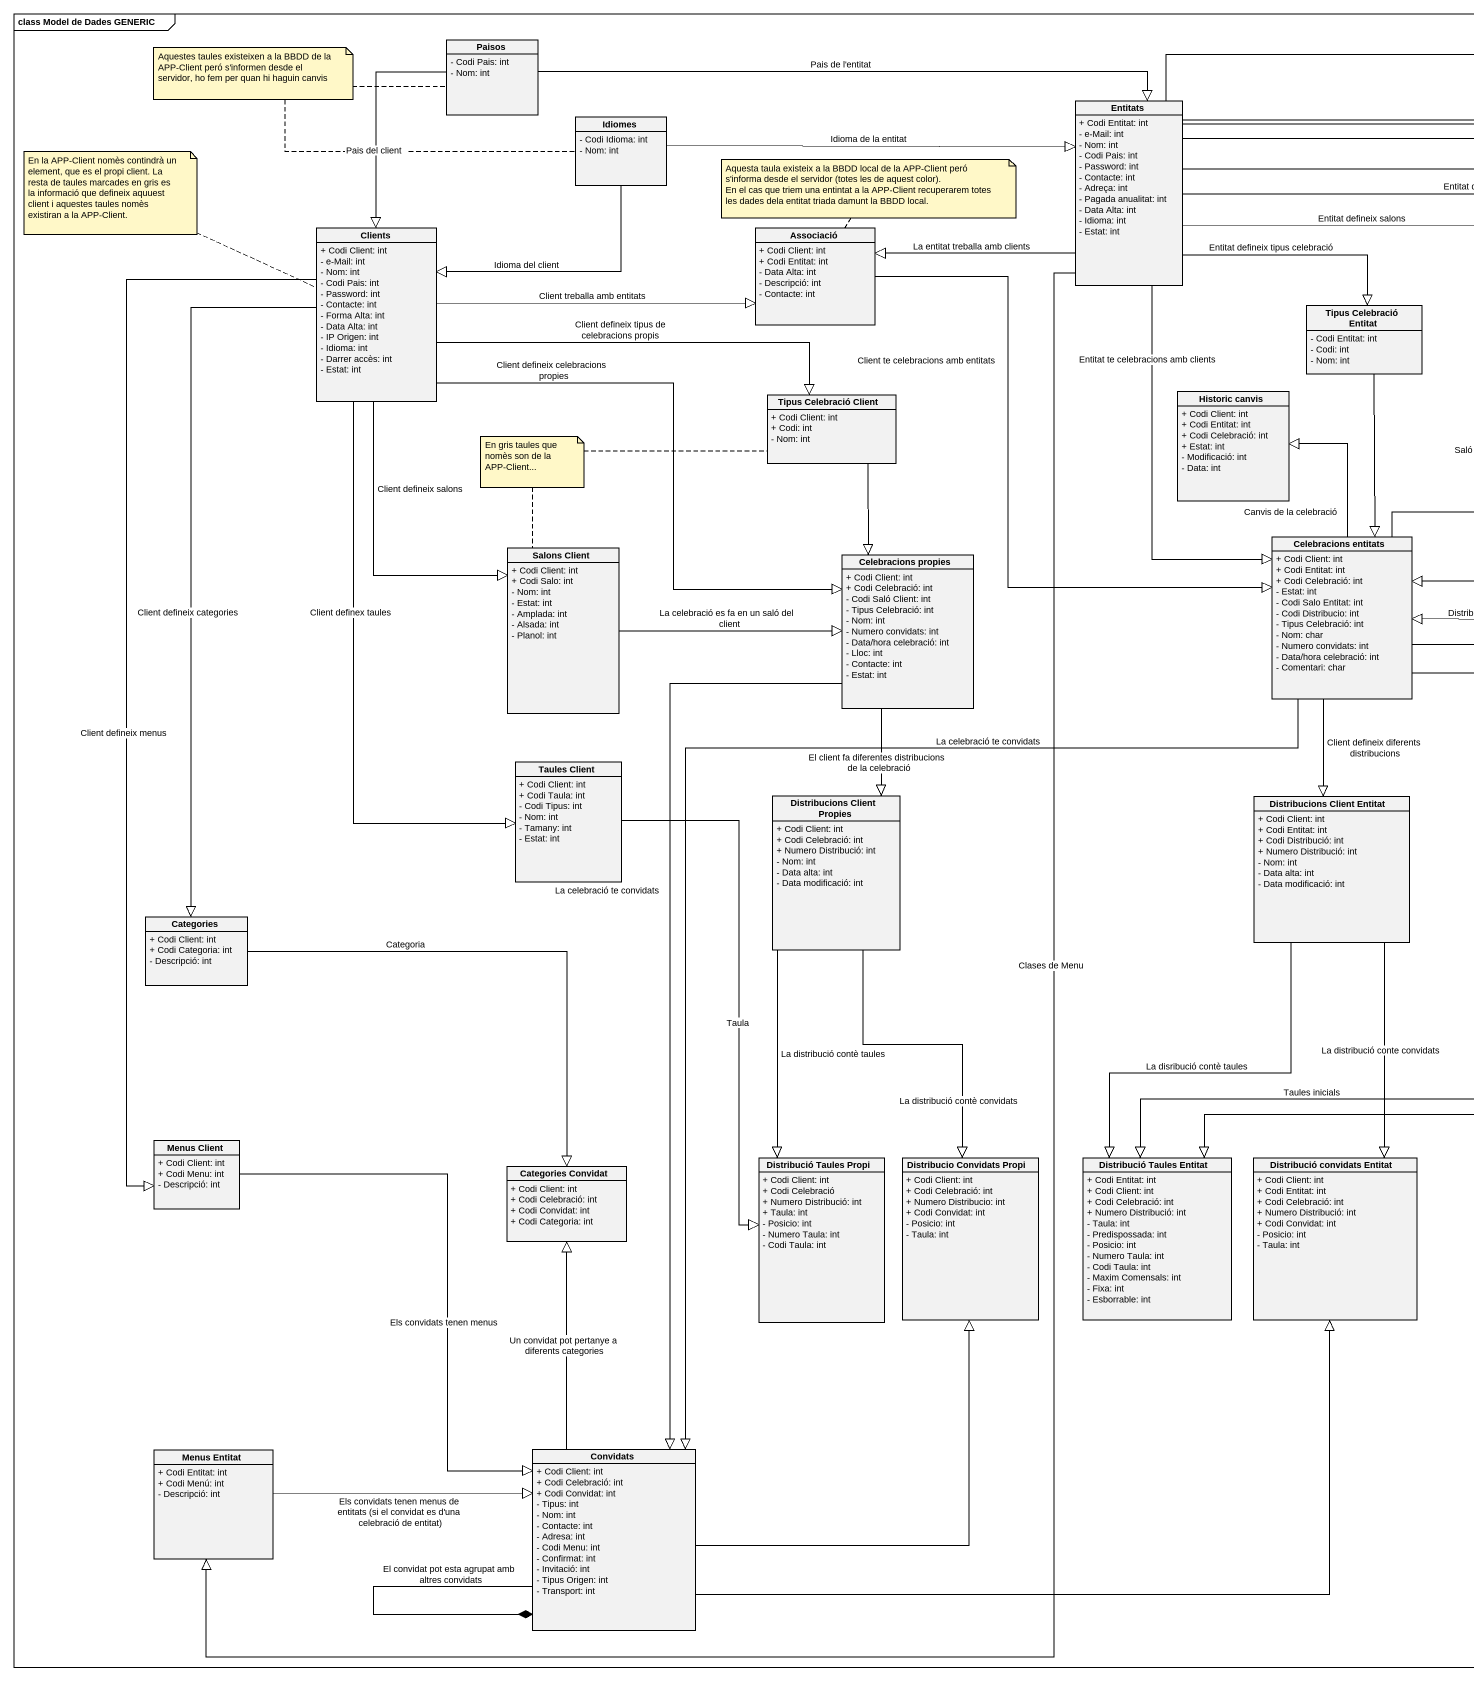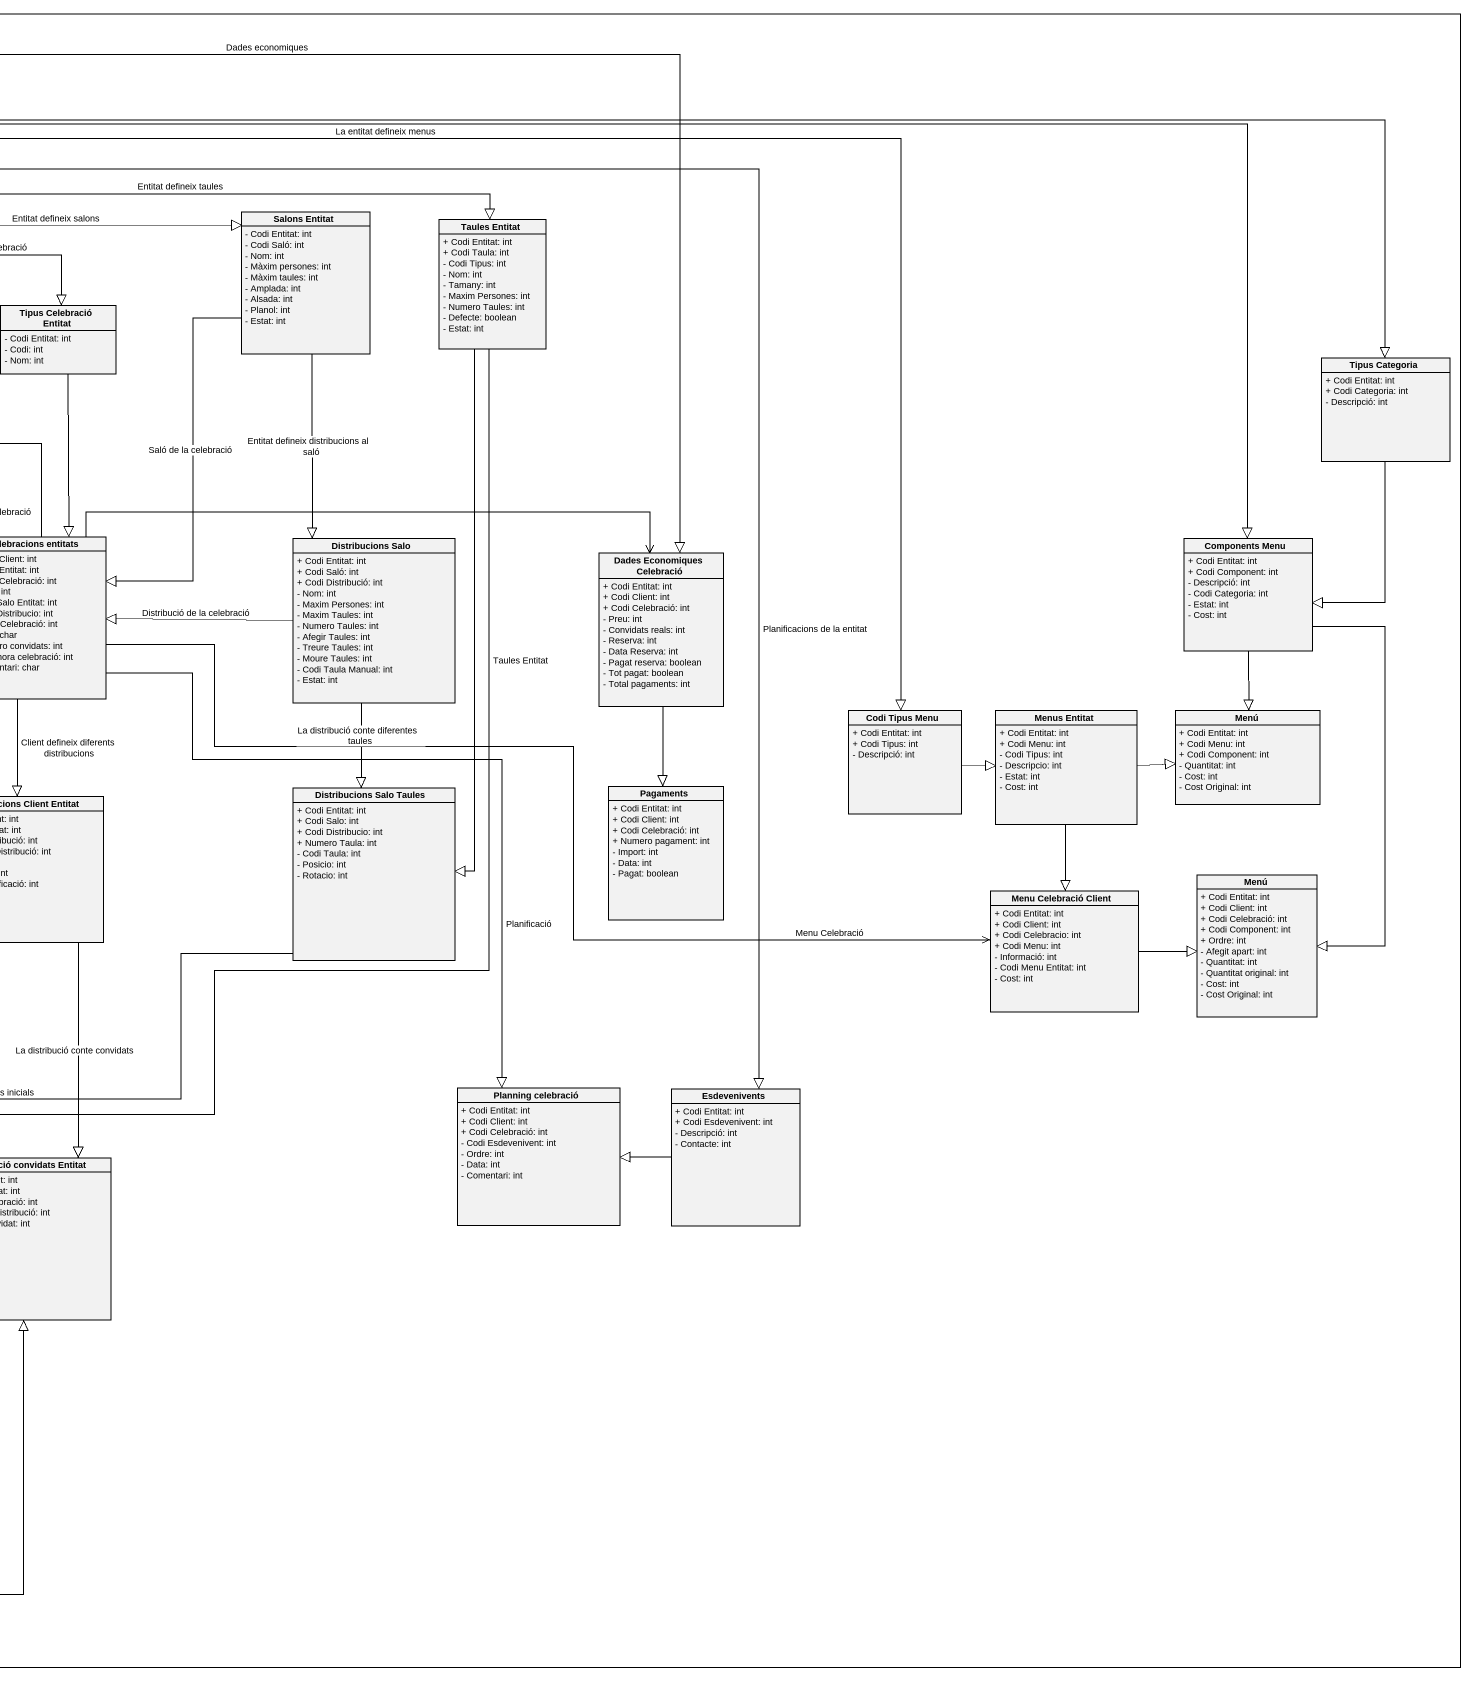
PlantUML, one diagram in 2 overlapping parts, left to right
@startuml
mainframe class Model de Dades GENERIC
hide circle
hide empty members
skinparam classAttributeIconSize 0
class Paisos {
  - Codi Pais: int
  - Nom: int
}
class Idiomes {
  - Codi Idioma: int
  - Nom: int
}
class Entitats {
  + Codi Entitat: int
  - e-Mail: int
  - Nom: int
  - Codi Pais: int
  - Password: int
  - Contacte: int
  - Adreça: int
  - Pagada anualitat: int
  - Data Alta: int
  - Idioma: int
  - Estat: int
}
class Clients {
  + Codi Client: int
  - e-Mail: int
  - Nom: int
  - Codi Pais: int
  - Password: int
  - Contacte: int
  - Forma Alta: int
  - Data Alta: int
  - IP Origen: int
  - Idioma: int
  - Darrer accès: int
  - Estat: int
}
class Associació {
  + Codi Client: int
  + Codi Entitat: int
  - Data Alta: int
  - Descripció: int
  - Contacte: int
}
class "Salons Entitat" as Salons_Entitat {
  - Codi Entitat: int
  - Codi Saló: int
  - Nom: int
  - Màxim persones: int
  - Màxim taules: int
  - Amplada: int
  - Alsada: int
  - Planol: int
  - Estat: int
}
class "Taules Entitat" as Taules_Entitat {
  + Codi Entitat: int
  + Codi Taula: int
  - Codi Tipus: int
  - Nom: int
  - Tamany: int
  - Maxim Persones: int
  - Numero Taules: int
  - Defecte: boolean
  - Estat: int
}
class "Tipus Celebració Entitat" as Tipus_Celebració_Entitat {
  - Codi Entitat: int
  - Codi: int
  - Nom: int
}
class "Tipus Categoria" as Tipus_Categoria {
  + Codi Entitat: int
  + Codi Categoria: int
  - Descripció: int
}
class "Tipus Celebració Client" as Tipus_Celebració_Client {
  + Codi Client: int
  + Codi: int
  - Nom: int
}
class "Historic canvis" as Historic_canvis {
  + Codi Client: int
  + Codi Entitat: int
  + Codi Celebració: int
  + Estat: int
  - Modificació: int
  - Data: int
}
class "Salons Client" as Salons_Client {
  + Codi Client: int
  + Codi Salo: int
  - Nom: int
  - Estat: int
  - Amplada: int
  - Alsada: int
  - Planol: int
}
class "Celebracions entitats" as Celebracions_entitats {
  + Codi Client: int
  + Codi Entitat: int
  + Codi Celebració: int
  - Estat: int
  - Codi Salo Entitat: int
  - Codi Distribucio: int
  - Tipus Celebració: int
  - Nom: char
  - Numero convidats: int
  - Data/hora celebració: int
  - Comentari: char
}
class "Distribucions Salo" as Distribucions_Salo {
  + Codi Entitat: int
  + Codi Saló: int
  + Codi Distribució: int
  - Nom: int
  - Maxim Persones: int
  - Maxim Taules: int
  - Numero Taules: int
  - Afegir Taules: int
  - Treure Taules: int
  - Moure Taules: int
  - Codi Taula Manual: int
  - Estat: int
}
class "Dades Economiques Celebració" as Dades_Economiques_Celebració {
  + Codi Entitat: int
  + Codi Client: int
  + Codi Celebració: int
  - Preu: int
  - Convidats reals: int
  - Reserva: int
  - Data Reserva: int
  - Pagat reserva: boolean
  - Tot pagat: boolean
  - Total pagaments: int
}
class "Components Menu" as Components_Menu {
  + Codi Entitat: int
  + Codi Component: int
  - Descripció: int
  - Codi Categoria: int
  - Estat: int
  - Cost: int
}
class "Celebracions propies" as Celebracions_propies {
  + Codi Client: int
  + Codi Celebració: int
  - Codi Saló Client: int
  - Tipus Celebració: int
  - Nom: int
  - Numero convidats: int
  - Data/hora celebració: int
  - Lloc: int
  - Contacte: int
  - Estat: int
}
class "Codi Tipus Menu" as Codi_Tipus_Menu {
  + Codi Entitat: int
  + Codi Tipus: int
  - Descripció: int
}
class "Menus Entitat" as Menus_Entitat {
  + Codi Entitat: int
  + Codi Menu: int
  - Codi Tipus: int
  - Descripcio: int
  - Estat: int
  - Cost: int
}
class Menú {
  + Codi Entitat: int
  + Codi Menu: int
  + Codi Component: int
  - Quantitat: int
  - Cost: int
  - Cost Original: int
}
class "Taules Client" as Taules_Client {
  + Codi Client: int
  + Codi Taula: int
  - Codi Tipus: int
  - Nom: int
  - Tamany: int
  - Estat: int
}
class "Distribucions Client Propies" as Distribucions_Client_Propies {
  + Codi Client: int
  + Codi Celebració: int
  + Numero Distribució: int
  - Nom: int
  - Data alta: int
  - Data modificació: int
}
class "Distribucions Client Entitat" as Distribucions_Client_Entitat {
  + Codi Client: int
  + Codi Entitat: int
  + Codi Distribució: int
  + Numero Distribució: int
  - Nom: int
  - Data alta: int
  - Data modificació: int
}
class "Distribucions Salo Taules" as Distribucions_Salo_Taules {
  + Codi Entitat: int
  + Codi Salo: int
  + Codi Distribucio: int
  + Numero Taula: int
  - Codi Taula: int
  - Posicio: int
  - Rotacio: int
}
class Pagaments {
  + Codi Entitat: int
  + Codi Client: int
  + Codi Celebració: int
  + Numero pagament: int
  - Import: int
  - Data: int
  - Pagat: boolean
}
class "Menu Celebració Client" as Menu_Celebració_Client {
  + Codi Entitat: int
  + Codi Client: int
  + Codi Celebracio: int
  + Codi Menu: int
  - Informació: int
  - Codi Menu Entitat: int
  - Cost: int
}
class "Menú" as Menú_2 {
  + Codi Entitat: int
  + Codi Client: int
  + Codi Celebració: int
  + Codi Component: int
  + Ordre: int
  - Afegit apart: int
  - Quantitat: int
  - Quantitat original: int
  - Cost: int
  - Cost Original: int
}
class Categories {
  + Codi Client: int
  + Codi Categoria: int
  - Descripció: int
}
class "Planning celebració" as Planning_celebració {
  + Codi Entitat: int
  + Codi Client: int
  + Codi Celebració: int
  - Codi Esdevenivent: int
  - Ordre: int
  - Data: int
  - Comentari: int
}
class Esdevenivents {
  + Codi Entitat: int
  + Codi Esdevenivent: int
  - Descripció: int
  - Contacte: int
}
class "Menus Client" as Menus_Client {
  + Codi Client: int
  + Codi Menu: int
  - Descripció: int
}
class "Categories Convidat" as Categories_Convidat {
  + Codi Client: int
  + Codi Celebració: int
  + Codi Convidat: int
  + Codi Categoria: int
}
class "Distribució Taules Propi" as Distribució_Taules_Propi {
  + Codi Client: int
  + Codi Celebració
  + Numero Distribució: int
  + Taula: int
  - Posicio: int
  - Numero Taula: int
  - Codi Taula: int
}
class "Distribucio Convidats Propi" as Distribucio_Convidats_Propi {
  + Codi Client: int
  + Codi Celebració: int
  + Numero Distribucio: int
  + Codi Convidat: int
  - Posicio: int
  - Taula: int
}
class "Distribució Taules Entitat" as Distribució_Taules_Entitat {
  + Codi Entitat: int
  + Codi Client: int
  + Codi Celebració: int
  + Numero Distribució: int
  - Taula: int
  - Predispossada: int
  - Posicio: int
  - Numero Taula: int
  - Codi Taula: int
  - Maxim Comensals: int
  - Fixa: int
  - Esborrable: int
}
class "Distribució convidats Entitat" as Distribució_convidats {
  + Codi Client: int
  + Codi Entitat: int
  + Codi Celebració: int
  + Numero Distribució: int
  + Codi Convidat: int
  - Posicio: int
  - Taula: int
}
class "Menus Entitat" as Menus_Entitat_2 {
  + Codi Entitat: int
  + Codi Menú: int
  - Descripció: int
}
class Convidats {
  + Codi Client: int
  + Codi Celebració: int
  + Codi Convidat: int
  - Tipus: int
  - Nom: int
  - Contacte: int
  - Adresa: int
  - Codi Menu: int
  - Confirmat: int
  - Invitació: int
  - Tipus Origen: int
  - Transport: int
}
Paisos -right-|> Entitats : Pais de l'entitat
Paisos --|> Clients : Pais del client
Idiomes -right-|> Entitats : Idioma de la entitat
Idiomes --|> Clients : Idioma del client
Entitats -left-|> Associació : La entitat treballa amb clients
Entitats -right-|> Salons_Entitat : Entitat defineix salons
Entitats -right-|> Taules_Entitat : Entitat defineix taules
Entitats --|> Tipus_Celebració_Entitat : Entitat defineix tipus celebració
Entitats -right-|> Tipus_Categoria
Entitats --|> Celebracions_entitats : Entitat te celebracions amb clients
Entitats -right-|> Dades_Economiques_Celebració : Dades economiques
Entitats -right-|> Components_Menu
Entitats -right-|> Codi_Tipus_Menu : La entitat defineix menus
Entitats --|> Esdevenivents : Planificacions de la entitat
Entitats --|> Menus_Entitat_2 : Clases de Menu
Clients -right-|> Associació : Client treballa amb entitats
Clients -right-|> Tipus_Celebració_Client : Client defineix tipus de celebracions propis
Clients --|> Salons_Client : Client defineix salons
Clients -right-|> Celebracions_propies : Client defineix celebracions propies
Clients --|> Taules_Client : Client definex taules
Clients --|> Categories : Client defineix categories
Clients --|> Menus_Client : Client defineix menus
Associació --|> Celebracions_entitats : Client te celebracions amb entitats
Salons_Entitat --|> Celebracions_entitats : Saló de la celebració
Salons_Entitat --|> Distribucions_Salo : Entitat defineix distribucions al saló
Taules_Entitat --|> Distribucions_Salo_Taules
Taules_Entitat --|> Distribució_Taules_Entitat : Taules Entitat
Tipus_Celebració_Entitat --|> Celebracions_entitats
Tipus_Categoria --|> Components_Menu
Tipus_Celebració_Client --|> Celebracions_propies
Salons_Client -right-|> Celebracions_propies : La celebració es fa en un saló del client
Celebracions_entitats -up-|> Historic_canvis : Canvis de la celebració
Celebracions_entitats -right-> Dades_Economiques_Celebració
Celebracions_entitats --|> Distribucions_Client_Entitat : Client defineix diferents distribucions
Celebracions_entitats -right-> Menu_Celebració_Client : Menu Celebració
Celebracions_entitats --|> Planning_celebració : Planificació
Celebracions_entitats --|> Convidats : La celebració te convidats
Distribucions_Salo -left-|> Celebracions_entitats : Distribució de la celebració
Distribucions_Salo --|> Distribucions_Salo_Taules : La distribució conte diferentes taules
Dades_Economiques_Celebració --|> Pagaments
Components_Menu --|> Menú
Components_Menu --|> Menú_2
Celebracions_propies --|> Distribucions_Client_Propies : El client fa diferentes distribucions de la celebració
Celebracions_propies --|> Convidats : La celebració te convidats
Codi_Tipus_Menu -right-|> Menus_Entitat
Menus_Entitat -right-|> Menú
Menus_Entitat --|> Menu_Celebració_Client
Taules_Client --|> Distribució_Taules_Propi : Taula
Distribucions_Client_Propies --|> Distribució_Taules_Propi : La distribució contè taules
Distribucions_Client_Propies --|> Distribucio_Convidats_Propi : La distribució contè convidats
Distribucions_Client_Entitat --|> Distribució_Taules_Entitat : La disribució contè taules
Distribucions_Client_Entitat --|> Distribució_convidats : La distribució conte convidats
Distribucions_Salo_Taules --|> Distribució_Taules_Entitat : Taules inicials
Menu_Celebració_Client -right-|> Menú_2
Categories --|> Categories_Convidat : Categoria
Esdevenivents -left-|> Planning_celebració
Menus_Client --|> Convidats : Els convidats tenen menus
Menus_Entitat_2 -right-|> Convidats : Els convidats tenen menus de entitats (si el convidat es d'una celebració de entitat)
Convidats -up-|> Categories_Convidat : Un convidat pot pertanye a diferents categories
Convidats -up-|> Distribucio_Convidats_Propi
Convidats -right-|> Distribució_convidats
Convidats --* Convidats : El convidat pot esta agrupat amb altres convidats
note as N1
  Aquestes taules existeixen a la BBDD de la APP-Client peró s'informen desde el servidor, ho fem per quan hi haguin canvis
end note
N1 .. Idiomes
N1 .. Paisos
note left of Clients : En la APP-Client nomès contindrà un element, que es el propi client. La resta de taules marcades en gris es la informació que defineix aquuest client i aquestes taules nomès existiran a la APP-Client.
note top of Associació
  Aquesta taula existeix a la BBDD local de la APP-Client peró s'informa desde el servidor (totes les de aquest color).
  En el cas que triem una entintat a la APP-Client recuperarem totes les dades dela entitat triada damunt la BBDD local.
end note
note as N4
  En gris taules que nomès son de la APP-Client...
end note
N4 .. Salons_Client
N4 .. Tipus_Celebració_Client
@enduml
